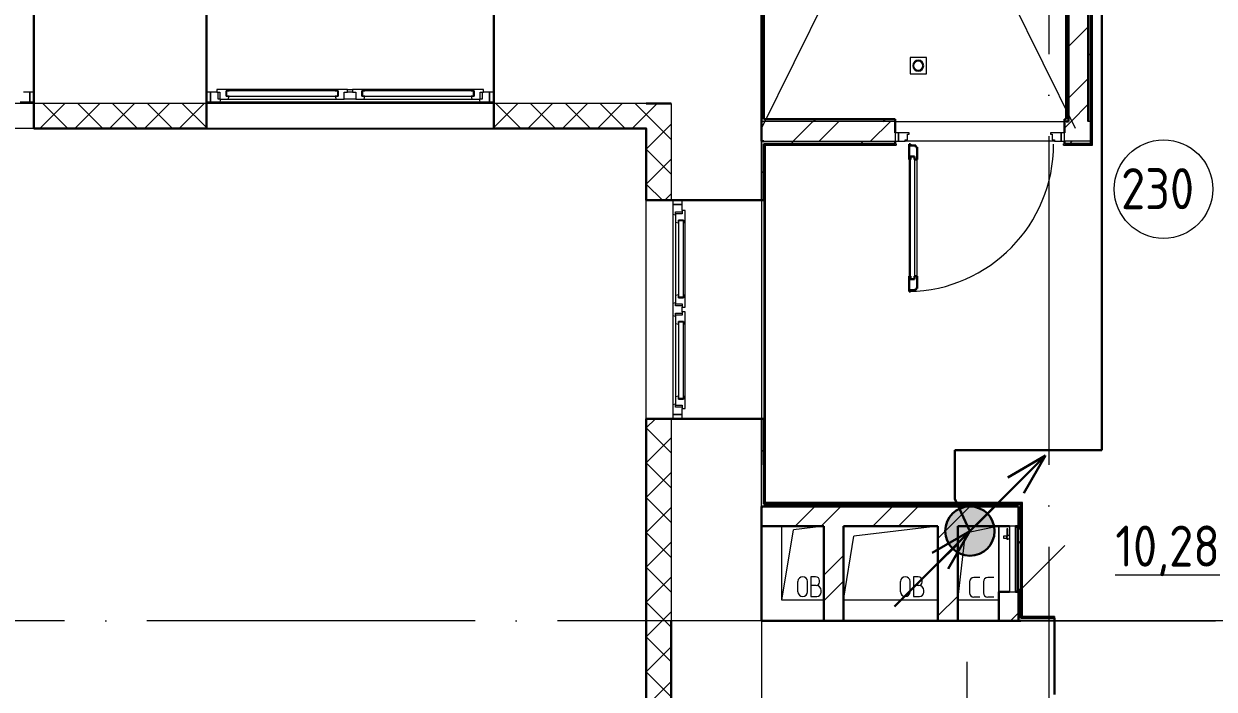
# Model space of a CAD drawing. Header units: millimetres. Extents: x -421858 to 614926, y -468665 to 141641.
# Drawn here: x 126935 to 134183, y 12845 to 16898 of the extents above; entities that cross this region are included whole.
import ezdxf

# ---------------------------------------------------------------- set-up
doc = ezdxf.new("R2010")
doc.units = ezdxf.units.MM
doc.linetypes.add('ADSK_Линия сетки', pattern=[25, 20, -2.5, 0, -2.5])
doc.linetypes.add('ADSK_Сверху', pattern=[450, 300, -150])
for name, color, linetype, lineweight in [('_ Окна', 7, 'Continuous', 9), ('Provodka', 151, 'Continuous', 30), ('Двери', 252, 'Continuous', 9), ('Линии', 252, 'Continuous', 9), ('лс', 5, 'Continuous', 30), ('Марки помещений', 252, 'Continuous', 20), ('Оборудование', 8, 'Continuous', 18), ('Ограждение', 252, 'Continuous', 9), ('Окна', 252, 'Continuous', 9), ('Оси', 252, 'Continuous', 9), ('Перекрытие', 252, 'Continuous', 18), ('Сантехника', 252, 'Continuous', 9), ('Стены внутренние', 7, 'Continuous', 18), ('Стены наружные', 7, 'Continuous', 18), ('Стены штриховка', 252, 'Continuous', 9)]:
    doc.layers.add(name, color=color, linetype=linetype, lineweight=lineweight)
doc.layers.add('Двери открывание', color=7, linetype='Continuous', lineweight=9, true_color=0xc0c0c0)
doc.styles.add('GOST Common_2', font='', dxfattribs={"width": 0.9, "height": 250})
doc.styles.get('GOST Common_2').set_extended_font_data('GOST type B')

# ---------------------------------------------------------------- blocks, each defined once
blk = doc.blocks.new('2 этаж')
at = {"color": 251, "lineweight": 18, "true_color": 0x636466}
for p, q in [((132621, 13387.7), (132667.8, 13795.9)), ((132871, 13837.7), (132667.8, 13795.9)), ((132871, 13837.7), (132871, 13437.7)), ((132692.6, 13499.8), (132692.6, 13432)), ((132755.2, 13525.9), (132718.7, 13525.9)), ((132777.6, 13499.8), (132777.6, 13432)), ((132840.2, 13525.9), (132803.7, 13525.9)), ((132871, 13387.7), (132621, 13387.7)), ((132755.2, 13405.9), (132718.7, 13405.9)), ((132840.2, 13405.9), (132803.7, 13405.9))]:
    blk.add_line(p, q, dxfattribs=at)
for centre, start, end in [((132718.7, 13499.8), 90, 180), ((132803.7, 13499.8), 90, 180), ((132718.7, 13432), 180, 270), ((132803.7, 13432), 180, 270)]:
    blk.add_arc(centre, 26.1, start, end, dxfattribs=at)
at = {"layer": '_ Окна', "color": 251, "lineweight": 18, "true_color": 0x636466}
for p, q in [((126971, 16480.7), (126933, 16480.7)), ((126971, 16422.7), (126971, 16480.7)), ((128108.6, 16480.7), (128071, 16480.7)), ((128071, 16480.7), (128071, 16422.7)), ((128165, 16497.7), (128109, 16497.7)), ((128109, 16497.7), (128109, 16480.7)), ((128109, 16480.7), (128129, 16480.7)), ((128117, 16439.7), (128117, 16480.7)), ((128129, 16480.7), (128129, 16439.7)), ((128166, 16496.7), (128165, 16497.7)), ((128167, 16497.7), (128166, 16496.7)), ((128166, 16456.7), (128166, 16488.7)), ((128166, 16488.7), (128184, 16488.7)), ((128184, 16456.7), (128166, 16456.7)), ((128181.6, 16497.7), (128167, 16497.7)), ((128179.5, 16439.7), (128184, 16456.7)), ((128184, 16488.7), (128181.6, 16497.7)), ((128833.4, 16497.7), (128831, 16488.7)), ((128831, 16488.7), (128849, 16488.7)), ((128849, 16456.7), (128831, 16456.7)), ((128831, 16456.7), (128835.6, 16439.7)), ((128848, 16497.7), (128833.4, 16497.7)), ((128849, 16496.7), (128848, 16497.7)), ((128850, 16497.7), (128849, 16496.7)), ((128849, 16488.7), (128849, 16456.7)), ((128906, 16497.7), (128850, 16497.7)), ((128886, 16439.7), (128886, 16480.7)), ((128886, 16480.7), (128906, 16480.7)), ((128906, 16480.7), (128906, 16497.7)), ((128992, 16497.7), (128936, 16497.7)), ((128936, 16497.7), (128936, 16480.7)), ((128936, 16480.7), (128956, 16480.7)), ((128956, 16480.7), (128956, 16439.7)), ((128993, 16496.7), (128992, 16497.7)), ((128994, 16497.7), (128993, 16496.7)), ((128993, 16456.7), (128993, 16488.7)), ((128993, 16488.7), (129011, 16488.7)), ((129011, 16456.7), (128993, 16456.7)), ((129008.6, 16497.7), (128994, 16497.7)), ((129006.5, 16439.7), (129011, 16456.7)), ((129011, 16488.7), (129008.6, 16497.7)), ((129660.4, 16497.7), (129658, 16488.7)), ((129658, 16488.7), (129676, 16488.7)), ((129676, 16456.7), (129658, 16456.7)), ((129658, 16456.7), (129662.6, 16439.7)), ((129675, 16497.7), (129660.4, 16497.7)), ((129676, 16496.7), (129675, 16497.7)), ((129677, 16497.7), (129676, 16496.7)), ((129676, 16488.7), (129676, 16456.7)), ((129733, 16497.7), (129677, 16497.7)), ((129713, 16439.7), (129713, 16480.7)), ((129713, 16480.7), (129733, 16480.7)), ((129725, 16480.7), (129725, 16439.7)), ((129733, 16480.7), (129733, 16497.7)), ((129771, 16480.7), (129733, 16480.7)), ((129771, 16422.7), (129771, 16480.7)), ((126911.6, 16422.7), (126971, 16422.7)), ((128071, 16422.7), (128130.5, 16422.7)), ((128129, 16439.7), (128117, 16439.7)), ((128129, 16439.7), (128179.5, 16439.7)), ((128130.5, 16422.7), (128135, 16439.7)), ((128835.6, 16439.7), (128886, 16439.7)), ((128956, 16439.7), (129006.5, 16439.7)), ((129662.6, 16439.7), (129713, 16439.7)), ((129707, 16439.7), (129711.6, 16422.7)), ((129711.6, 16422.7), (129771, 16422.7)), ((129725, 16439.7), (129713, 16439.7)), ((130944, 15797.7), (130886, 15797.7)), ((130886, 15797.7), (130886, 15738.3)), ((130886, 15738.3), (130903, 15733.7)), ((130903, 15751.7), (130944, 15751.7)), ((130903, 15739.7), (130903, 15751.7)), ((130944, 15739.7), (130903, 15739.7)), ((130903, 15739.7), (130903, 15689.3)), ((130944, 15759.7), (130944, 15797.7)), ((130961, 15759.7), (130944, 15759.7)), ((130944, 15759.7), (130944, 15739.7)), ((130961, 15703.7), (130961, 15759.7)), ((130903, 15689.3), (130920, 15684.7)), ((130920, 15684.7), (130920, 15702.7)), ((130920, 15702.7), (130952, 15702.7)), ((130952, 15702.7), (130952, 15684.7)), ((130952, 15684.7), (130961, 15687.2)), ((130960, 15702.7), (130961, 15703.7)), ((130961, 15701.7), (130960, 15702.7)), ((130961, 15687.2), (130961, 15701.7)), ((130920, 15247.7), (130903, 15243.2)), ((130903, 15243.2), (130903, 15192.7)), ((130920, 15229.7), (130920, 15247.7)), ((130952, 15229.7), (130920, 15229.7)), ((130961, 15245.3), (130952, 15247.7)), ((130952, 15247.7), (130952, 15229.7)), ((130960, 15229.7), (130961, 15230.7)), ((130961, 15228.7), (130960, 15229.7)), ((130961, 15230.7), (130961, 15245.3)), ((130961, 15172.7), (130961, 15228.7)), ((130903, 15198.7), (130886, 15194.2)), ((130886, 15194.2), (130886, 15121.3)), ((130903, 15192.7), (130944, 15192.7)), ((130903, 15180.7), (130903, 15192.7)), ((130944, 15180.7), (130903, 15180.7)), ((130944, 15192.7), (130944, 15172.7)), ((130944, 15172.7), (130961, 15172.7)), ((130944, 15142.7), (130944, 15172.7)), ((130886, 15121.3), (130903, 15116.7)), ((130903, 15122.7), (130903, 15134.7)), ((130903, 15134.7), (130944, 15134.7)), ((130944, 15122.7), (130903, 15122.7)), ((130903, 15122.7), (130903, 15072.3)), ((130920, 15067.7), (130920, 15085.7)), ((130920, 15085.7), (130952, 15085.7)), ((130961, 15142.7), (130944, 15142.7)), ((130944, 15142.7), (130944, 15122.7)), ((130952, 15085.7), (130952, 15067.7)), ((130960, 15085.7), (130961, 15086.7)), ((130961, 15084.7), (130960, 15085.7)), ((130961, 15086.7), (130961, 15142.7)), ((130961, 15070.2), (130961, 15084.7)), ((130903, 15072.3), (130920, 15067.7)), ((130952, 15067.7), (130961, 15070.2)), ((130903, 14581.7), (130886, 14577.2)), ((130886, 14577.2), (130886, 14517.7)), ((130920, 14630.7), (130903, 14626.2)), ((130903, 14626.2), (130903, 14575.7)), ((130903, 14575.7), (130944, 14575.7)), ((130903, 14563.7), (130903, 14575.7)), ((130920, 14612.7), (130920, 14630.7)), ((130952, 14612.7), (130920, 14612.7)), ((130944, 14575.7), (130944, 14555.7)), ((130961, 14628.3), (130952, 14630.7)), ((130952, 14630.7), (130952, 14612.7)), ((130960, 14612.7), (130961, 14613.7)), ((130961, 14611.7), (130960, 14612.7)), ((130961, 14613.7), (130961, 14628.3)), ((130961, 14555.7), (130961, 14611.7)), ((130886, 14517.7), (130944, 14517.7)), ((130944, 14563.7), (130903, 14563.7)), ((130944, 14555.7), (130961, 14555.7)), ((130944, 14517.7), (130944, 14555.7))]:
    blk.add_line(p, q, dxfattribs=at)
at = {"layer": '_ Окна', "color": 251, "true_color": 0x636466}
for p, q in [((126996, 16480.7), (126971, 16480.7)), ((126971, 16480.7), (126971, 16422.7)), ((128071, 16480.7), (128046, 16480.7)), ((128071, 16422.7), (128071, 16480.7)), ((128169, 16488.7), (128166, 16488.7)), ((128166, 16488.7), (128166, 16456.7)), ((128166, 16456.7), (128169, 16456.7)), ((128846, 16488.7), (128169, 16488.7)), ((128169, 16488.7), (128169, 16456.7)), ((128169, 16456.7), (128169, 16488.7)), ((128169, 16456.7), (128846, 16456.7)), ((128846, 16456.7), (128846, 16488.7)), ((128846, 16488.7), (128846, 16456.7)), ((128849, 16488.7), (128846, 16488.7)), ((128846, 16456.7), (128849, 16456.7)), ((128849, 16456.7), (128849, 16488.7)), ((128996, 16488.7), (128993, 16488.7)), ((128993, 16488.7), (128993, 16456.7)), ((128993, 16456.7), (128996, 16456.7)), ((129673, 16488.7), (128996, 16488.7)), ((128996, 16488.7), (128996, 16456.7)), ((128996, 16456.7), (128996, 16488.7)), ((128996, 16456.7), (129673, 16456.7)), ((129673, 16456.7), (129673, 16488.7)), ((129673, 16488.7), (129673, 16456.7)), ((129676, 16488.7), (129673, 16488.7)), ((129673, 16456.7), (129676, 16456.7)), ((129676, 16456.7), (129676, 16488.7)), ((129796, 16480.7), (129771, 16480.7)), ((129771, 16480.7), (129771, 16422.7)), ((126971, 16422.7), (126996, 16422.7)), ((128046, 16422.7), (128071, 16422.7)), ((129771, 16422.7), (129796, 16422.7)), ((130886, 15822.7), (130886, 15797.7)), ((130944, 15797.7), (130944, 15822.7)), ((130886, 15797.7), (130944, 15797.7)), ((130952, 15702.7), (130920, 15702.7)), ((130920, 15702.7), (130920, 15699.7)), ((130920, 15699.7), (130920, 15232.7)), ((130952, 15699.7), (130920, 15699.7)), ((130920, 15699.7), (130952, 15699.7)), ((130952, 15699.7), (130952, 15702.7)), ((130952, 15232.7), (130952, 15699.7)), ((130920, 15232.7), (130952, 15232.7)), ((130952, 15232.7), (130920, 15232.7)), ((130920, 15232.7), (130920, 15229.7)), ((130920, 15229.7), (130952, 15229.7)), ((130952, 15229.7), (130952, 15232.7)), ((130952, 15085.7), (130920, 15085.7)), ((130920, 15085.7), (130920, 15082.7)), ((130920, 15082.7), (130920, 14615.7)), ((130952, 15082.7), (130920, 15082.7)), ((130920, 15082.7), (130952, 15082.7)), ((130952, 15082.7), (130952, 15085.7)), ((130952, 14615.7), (130952, 15082.7)), ((130920, 14615.7), (130952, 14615.7)), ((130952, 14615.7), (130920, 14615.7)), ((130920, 14615.7), (130920, 14612.7)), ((130920, 14612.7), (130952, 14612.7)), ((130952, 14612.7), (130952, 14615.7)), ((130944, 14517.7), (130886, 14517.7)), ((130886, 14517.7), (130886, 14492.7)), ((130944, 14492.7), (130944, 14517.7))]:
    blk.add_line(p, q, dxfattribs=at)
at = {"layer": 'Двери', "color": 251, "true_color": 0x636466}
for p, q in [((132241, 16232.7), (132241, 16182.7)), ((132261, 16232.7), (132241, 16232.7)), ((132241, 16182.7), (132261, 16182.7)), ((132261, 16182.7), (132261, 16232.7)), ((132325, 16232.7), (132261, 16232.7)), ((132261, 16232.7), (132261, 16182.7)), ((132261, 16182.7), (132302, 16182.7)), ((132302, 16182.7), (132302, 16190.7)), ((132302, 16190.7), (132316, 16190.7)), ((132316, 16190.7), (132316, 16224.7)), ((132316, 16224.7), (132325, 16224.7)), ((132325, 16224.7), (132325, 16232.7)), ((133251, 16232.7), (133187, 16232.7)), ((133187, 16232.7), (133187, 16224.7)), ((133187, 16224.7), (133196, 16224.7)), ((133196, 16224.7), (133196, 16190.7)), ((133196, 16190.7), (133210, 16190.7)), ((133210, 16190.7), (133210, 16182.7)), ((133210, 16182.7), (133251, 16182.7)), ((133271, 16232.7), (133251, 16232.7)), ((133251, 16232.7), (133251, 16182.7)), ((133251, 16182.7), (133251, 16232.7)), ((133251, 16182.7), (133271, 16182.7)), ((133271, 16182.7), (133271, 16232.7)), ((132325, 16070.7), (132325, 15360.7)), ((132334, 16088.7), (132358, 16088.7)), ((132334, 15342.7), (132334, 16088.7)), ((132358, 16088.7), (132358, 15342.7)), ((132375, 15360.7), (132375, 16070.7)), ((132358, 15342.7), (132334, 15342.7))]:
    blk.add_line(p, q, dxfattribs=at)
at = {"layer": 'Двери', "color": 251, "lineweight": 30, "true_color": 0x636466}
for p, q in [((132333, 16164.7), (132325, 16164.7)), ((132325, 16164.7), (132325, 16070.7)), ((132333, 16155.7), (132333, 16164.7)), ((132367, 16155.7), (132333, 16155.7)), ((132367, 16146.7), (132367, 16155.7)), ((132375, 16146.7), (132367, 16146.7)), ((132375, 16070.7), (132375, 16146.7)), ((132334, 16070.7), (132325, 16070.7)), ((132334, 16088.7), (132334, 16070.7)), ((132358, 16088.7), (132334, 16088.7)), ((132358, 16070.7), (132358, 16088.7)), ((132375, 16070.7), (132358, 16070.7)), ((132325, 15360.7), (132325, 15266.7)), ((132334, 15360.7), (132325, 15360.7)), ((132334, 15342.7), (132334, 15360.7)), ((132358, 15342.7), (132334, 15342.7)), ((132358, 15360.7), (132358, 15342.7)), ((132375, 15360.7), (132358, 15360.7)), ((132375, 15284.7), (132375, 15360.7)), ((132325, 15266.7), (132333, 15266.7)), ((132333, 15266.7), (132333, 15275.7)), ((132333, 15275.7), (132367, 15275.7)), ((132367, 15275.7), (132367, 15284.7)), ((132367, 15284.7), (132375, 15284.7))]:
    blk.add_line(p, q, dxfattribs=at)
at = {"layer": 'Двери открывание', "color": 251, "true_color": 0x636466}
blk.add_arc((132307, 16164.7), 898, 271.14854, 0, dxfattribs=at)
at = {"layer": 'Линии', "color": 251, "linetype": 'ADSK_Сверху', "ltscale": 100, "true_color": 0x636466}
for p, q in [((132056.6, 17536.8), (131426, 16262.7)), ((132705.9, 17536.8), (133336, 16262.7))]:
    blk.add_line(p, q, dxfattribs=at)
at = {"layer": 'Линии', "color": 251, "lineweight": 18, "ltscale": 100, "true_color": 0x636466}
for p, q in [((131551, 13387.7), (131551, 13837.7)), ((131551, 13387.7), (131620.6, 13816)), ((131806, 13837.7), (131620.6, 13816)), ((131926, 13387.7), (131989.3, 13777.7)), ((132501, 13837.7), (131989.3, 13777.7)), ((131648.5, 13439), (131648.5, 13501.6)), ((131705.8, 13439), (131705.8, 13501.6)), ((131756, 13530.3), (131726, 13530.3)), ((131726, 13530.3), (131726, 13410.3)), ((131779.3, 13496.9), (131779.3, 13506.9)), ((132273.5, 13439), (132273.5, 13501.6)), ((132330.9, 13439), (132330.9, 13501.6)), ((132381, 13530.3), (132351, 13530.3)), ((132351, 13530.3), (132351, 13410.3)), ((132404.4, 13496.9), (132404.4, 13506.9)), ((131759.3, 13476.9), (131726, 13476.9)), ((131726, 13410.3), (131762.7, 13410.3)), ((131789.3, 13436.9), (131789.3, 13446.9)), ((132384.4, 13476.9), (132351, 13476.9)), ((132351, 13410.3), (132387.7, 13410.3)), ((132414.4, 13436.9), (132414.4, 13446.9)), ((131806, 13387.7), (131551, 13387.7)), ((132501, 13387.7), (131926, 13387.7)), ((132676, 13012.7), (132676, -2547.3))]:
    blk.add_line(p, q, dxfattribs=at)
at = {"layer": 'Линии', "color": 251, "lineweight": 18, "true_color": 0x636466}
for centre, radius, start, end in [((131677.1, 13501.6), 28.7, 0, 180), ((131756, 13506.9), 23.3, 0, 90), ((131759.3, 13496.9), 20, 270, 0), ((132302.2, 13501.6), 28.7, 0, 180), ((132381, 13506.9), 23.3, 0, 90), ((132384.4, 13496.9), 20, 270, 0), ((131677.1, 13439), 28.7, 180, 0), ((131759.3, 13446.9), 30, 0, 90), ((131762.7, 13436.9), 26.7, 270, 0), ((132302.2, 13439), 28.7, 180, 0), ((132384.4, 13446.9), 30, 0, 90), ((132387.7, 13436.9), 26.7, 270, 0)]:
    blk.add_arc(centre, radius, start, end, dxfattribs=at)
at = {"layer": 'Марки помещений', "color": 251, "true_color": 0x636466}
blk.add_circle((133874.6, 15890.9), 300, dxfattribs=at)
at = {"layer": 'Оборудование', "color": 251, "true_color": 0x636466}
for p, q in [((132918.2, 13777.4), (132900.7, 13777.4)), ((132900.7, 13777.4), (132900.7, 13765.1)), ((132920.1, 13779.3), (132918.2, 13777.4)), ((132918.2, 13777.4), (132918.2, 13765.1)), ((132936, 13780.9), (132920.1, 13780.9)), ((132920.1, 13780.9), (132920.1, 13761.6)), ((132920.6, 13821.9), (132920.6, 13776.1)), ((132925.6, 13821.9), (132920.6, 13821.9)), ((132925.6, 13776.1), (132925.6, 13821.9)), ((132972.4, 13837.7), (132936, 13837.7)), ((132936, 13837.7), (132936, 13437.7)), ((132973.3, 13438.7), (132973.3, 13836.8)), ((132983.1, 13830.7), (132973.3, 13830.7)), ((132984, 13445.7), (132984, 13829.8)), ((132991, 13818.7), (132985.5, 13818.7)), ((132991, 13456.7), (132991, 13818.7)), ((132900.7, 13765.1), (132918.2, 13765.1)), ((132918.2, 13765.1), (132920.1, 13763.2)), ((132920.1, 13761.6), (132936, 13761.6)), ((132920.6, 13766.4), (132920.6, 13758.2)), ((132920.6, 13758.2), (132925.6, 13758.2)), ((132925.6, 13758.2), (132925.6, 13766.4)), ((132991, 13437.7), (133273.8, 13720.6)), ((132936, 13437.7), (132972.4, 13437.7)), ((132973.3, 13444.7), (132983.1, 13444.7)), ((132985.5, 13456.7), (132991, 13456.7))]:
    blk.add_line(p, q, dxfattribs=at)
for points, knots in [([(132973.3, 13836.8), (132973.3, 13836.9), (132973.3, 13837), (132973.2, 13837.2), (132973.2, 13837.3), (132973, 13837.5), (132972.9, 13837.6), (132972.6, 13837.7), (132972.5, 13837.7), (132972.4, 13837.7)], [0, 0, 0, 0, 0.166667, 0.25, 0.333333, 0.5, 0.666667, 0.833333, 1, 1, 1, 1]), ([(132984, 13829.8), (132984, 13829.9), (132984, 13830), (132983.9, 13830.2), (132983.9, 13830.3), (132983.8, 13830.4), (132983.7, 13830.5), (132983.5, 13830.6), (132983.3, 13830.7), (132983.1, 13830.7), (132983.1, 13830.7)], [0, 0, 0, 0, 0.166667, 0.25, 0.333333, 0.416667, 0.541667, 0.666667, 0.833333, 1, 1, 1, 1]), ([(132985.5, 13818.7), (132985.4, 13818.7), (132985.2, 13818.8), (132985, 13818.9), (132984.8, 13818.9), (132984.6, 13819.1), (132984.5, 13819.2), (132984.3, 13819.3), (132984.2, 13819.5), (132984.1, 13819.7), (132984, 13819.9), (132984, 13820.1), (132984, 13820.3)], [0, 0, 0, 0, 0.166667, 0.25, 0.333333, 0.416667, 0.5, 0.583333, 0.666667, 0.75, 0.833333, 1, 1, 1, 1]), ([(132972.4, 13437.7), (132972.5, 13437.7), (132972.6, 13437.8), (132972.9, 13437.9), (132973, 13438), (132973.2, 13438.2), (132973.2, 13438.3), (132973.3, 13438.5), (132973.3, 13438.6), (132973.3, 13438.7)], [-1, -1, -1, -1, -0.833333, -0.666667, -0.5, -0.333333, -0.25, -0.166667, 0, 0, 0, 0]), ([(132983.1, 13444.7), (132983.1, 13444.7), (132983.3, 13444.8), (132983.5, 13444.9), (132983.7, 13445), (132983.8, 13445.1), (132983.9, 13445.2), (132983.9, 13445.3), (132984, 13445.5), (132984, 13445.6), (132984, 13445.7)], [-1, -1, -1, -1, -0.833333, -0.666667, -0.541667, -0.416667, -0.333333, -0.25, -0.166667, 0, 0, 0, 0]), ([(132984, 13455.2), (132984, 13455.3), (132984, 13455.5), (132984.1, 13455.8), (132984.2, 13456), (132984.3, 13456.1), (132984.5, 13456.3), (132984.6, 13456.4), (132984.8, 13456.5), (132985, 13456.6), (132985.2, 13456.7), (132985.4, 13456.7), (132985.5, 13456.7)], [-1, -1, -1, -1, -0.833333, -0.75, -0.666667, -0.583333, -0.5, -0.416667, -0.333333, -0.25, -0.166667, 0, 0, 0, 0])]:
    blk.add_open_spline(points, degree=3, knots=knots, dxfattribs=at)
at = {"layer": 'Ограждение', "color": 251, "true_color": 0x636466}
for p, q in [((133441, 16157.7), (133441, 18962.7)), ((131451, 16157.7), (131441, 16167.7)), ((132246, 16167.7), (132241, 16167.7)), ((132246, 16167.7), (132246, 16157.7)), ((133266, 16157.7), (133266, 16167.7)), ((133271, 16167.7), (133266, 16167.7)), ((133431, 16167.7), (133441, 16157.7)), ((131451, 13982.7), (131451, 16157.7)), ((131451, 16157.7), (132246, 16157.7)), ((133266, 16157.7), (133441, 16157.7)), ((131451, 13982.7), (131441, 13972.7)), ((133016, 13982.7), (131451, 13982.7)), ((133016, 13982.7), (133006, 13972.7)), ((133016, 13287.7), (133016, 13982.7)), ((133006, 13277.7), (133016, 13287.7)), ((133211, 13287.7), (133016, 13287.7)), ((133211, 13287.7), (133211, 13277.7))]:
    blk.add_line(p, q, dxfattribs=at)
at = {"layer": 'Окна', "color": 251, "true_color": 0x636466}
for p, q in [((128167, 16497.7), (128165, 16497.7)), ((128833.4, 16497.7), (128181.6, 16497.7)), ((128850, 16497.7), (128848, 16497.7)), ((128906, 16497.7), (128936, 16497.7)), ((128936, 16480.7), (128906, 16480.7)), ((128994, 16497.7), (128992, 16497.7)), ((129660.4, 16497.7), (129008.6, 16497.7)), ((129677, 16497.7), (129675, 16497.7)), ((128130.5, 16422.7), (129711.6, 16422.7)), ((128179.5, 16439.7), (128835.6, 16439.7)), ((128956, 16439.7), (128886, 16439.7)), ((129006.5, 16439.7), (129662.6, 16439.7)), ((130886, 15738.3), (130886, 15194.2)), ((130903, 15689.3), (130903, 15243.2)), ((130961, 15701.7), (130961, 15703.7)), ((130961, 15245.3), (130961, 15687.2)), ((130961, 15228.7), (130961, 15230.7)), ((130886, 15121.3), (130886, 14577.2)), ((130961, 15084.7), (130961, 15086.7)), ((130903, 15072.3), (130903, 14626.2)), ((130961, 14628.3), (130961, 15070.2)), ((130961, 14611.7), (130961, 14613.7))]:
    blk.add_line(p, q, dxfattribs=at)
at = {"layer": 'Оси', "color": 251, "linetype": 'ADSK_Линия сетки', "ltscale": 100, "true_color": 0x636466}
for p, q in [((131426, 33713.4), (131426, -32263.4)), ((133176, 33713.4), (133176, -32263.4)), ((139683.5, 13262.7), (93565.9, 13262.7))]:
    blk.add_line(p, q, dxfattribs=at)
at = {"layer": 'Перекрытие', "color": 251, "ltscale": 100, "true_color": 0x636466}
for p, q in [((131551, 13387.7), (131551, 13837.7)), ((131806, 13387.7), (131551, 13387.7)), ((132501, 13387.7), (131926, 13387.7)), ((132871, 13387.7), (132621, 13387.7))]:
    blk.add_line(p, q, dxfattribs=at)
at = {"layer": 'Сантехника', "color": 251, "true_color": 0x636466}
for p, q in [((132331, 16692.7), (132331, 16592.7)), ((132431, 16692.7), (132331, 16692.7)), ((132431, 16592.7), (132431, 16692.7)), ((132331, 16592.7), (132431, 16592.7))]:
    blk.add_line(p, q, dxfattribs=at)
for radius, start, end in [(33.3, 0, 180), (33.3, 180, 0), (28.3, 0, 180), (28.3, 180, 0)]:
    blk.add_arc((132381, 16642.7), radius, start, end, dxfattribs=at)
at = {"layer": 'Стены внутренние', "color": 251, "lineweight": 30, "true_color": 0x636466}
for p, q in [((126996, 16962.7), (126996, 16260.7)), ((128046, 16962.7), (128046, 16260.7)), ((129796, 16962.7), (129796, 16260.7)), ((130876, 16412.7), (130724, 16412.7)), ((126996, 16260.7), (128046, 16260.7)), ((130724, 16260.7), (129796, 16260.7)), ((130724, 15822.7), (130724, 16260.7)), ((131426, 15822.7), (130724, 15822.7)), ((131426, 14492.7), (130724, 14492.7)), ((130724, 14492.7), (130724, 12560.7)), ((131426, 13262.7), (131426, 13837.7)), ((130876, 12712.7), (130876, 13262.7)), ((131806, 13262.7), (131426, 13262.7)), ((132501, 13262.7), (131926, 13262.7)), ((132871, 13262.7), (132621, 13262.7)), ((133211, 12812.7), (133211, 13262.7))]:
    blk.add_line(p, q, dxfattribs=at)
at = {"layer": 'Стены внутренние', "color": 251, "true_color": 0x636466}
for p, q in [((130724, 16412.7), (122431, 16412.7)), ((130876, 16412.7), (130876, 15822.7)), ((126996, 16260.7), (125246, 16260.7)), ((129796, 16260.7), (128046, 16260.7)), ((131426, 15822.7), (131426, 16182.7)), ((130724, 14492.7), (130724, 15822.7)), ((130876, 14492.7), (130876, 13262.7)), ((131426, 13957.7), (131426, 14492.7)), ((133006, 13262.7), (134191, 13262.7))]:
    blk.add_line(p, q, dxfattribs=at)
at = {"layer": 'Стены внутренние', "color": 251, "linetype": 'Continuous', "lineweight": 9, "true_color": 0x636466}
for p, q in [((127034.8, 16262.7), (127184.8, 16412.7)), ((127200.6, 16262.7), (127050.6, 16412.7)), ((127246.9, 16262.7), (127396.9, 16412.7)), ((127412.7, 16262.7), (127262.7, 16412.7)), ((127459, 16262.7), (127609, 16412.7)), ((127624.9, 16262.7), (127474.9, 16412.7)), ((127671.2, 16262.7), (127821.2, 16412.7)), ((127837, 16262.7), (127687, 16412.7)), ((127883.3, 16262.7), (128033.3, 16412.7)), ((128044, 16267.9), (127899.1, 16412.7)), ((129798, 16268.3), (129942.5, 16412.7)), ((129958.3, 16262.7), (129808.3, 16412.7)), ((130004.6, 16262.7), (130154.6, 16412.7)), ((130170.4, 16262.7), (130020.4, 16412.7)), ((130216.8, 16262.7), (130366.8, 16412.7)), ((130382.6, 16262.7), (130232.6, 16412.7)), ((130428.9, 16262.7), (130578.9, 16412.7)), ((130594.7, 16262.7), (130444.7, 16412.7)), ((130726, 16343.6), (130656.8, 16412.7)), ((130726, 16347.7), (130791, 16412.7)), ((130876, 16405.7), (130869, 16412.7)), ((128046, 16314.6), (128044, 16318.1)), ((130641, 16262.7), (130726, 16347.7)), ((130876, 16193.6), (130726, 16343.6)), ((126998, 16301), (126996, 16304.5)), ((127750.6, 16262.7), (127749.5, 16260.7)), ((129954.2, 16260.7), (129953, 16262.7)), ((130566.3, 16262.7), (130565.1, 16260.7)), ((130726, 16135.6), (130876, 16285.6)), ((130876, 15981.5), (130726, 16131.5)), ((130726, 15923.5), (130876, 16073.5)), ((130822.6, 15822.7), (130726, 15919.3)), ((130837.4, 15822.7), (130876, 15861.3)), ((130726, 14438.5), (130778.2, 14490.7)), ((130876, 14284.4), (130726, 14434.4)), ((130726, 14226.4), (130876, 14376.4)), ((130876, 14072.3), (130726, 14222.3)), ((130726, 14014.3), (130876, 14164.3)), ((130876, 13860.1), (130726, 14010.1)), ((130726, 13802.1), (130876, 13952.1)), ((130876, 13648), (130726, 13798)), ((130726, 13590), (130876, 13740)), ((130876, 13435.9), (130726, 13585.9)), ((130726, 13377.9), (130876, 13527.9)), ((130876, 13223.7), (130726, 13373.7)), ((130726, 13165.7), (130876, 13315.7)), ((130876, 13011.6), (130726, 13161.6)), ((130726, 12953.6), (130876, 13103.6)), ((130876, 12799.5), (130726, 12949.5)), ((130726, 12881.8), (130724, 12878.4)), ((130726, 12741.5), (130876, 12891.5))]:
    blk.add_line(p, q, dxfattribs=at)
at = {"layer": 'Стены наружные', "color": 251, "lineweight": 30, "true_color": 0x636466}
for p, q in [((133416, 18662.7), (133416, 16302.7)), ((133431, 16167.7), (133431, 18662.7)), ((131426, 16182.7), (131426, 18047.7)), ((131441, 17952.7), (131441, 16317.7)), ((133281, 16317.7), (133281, 17952.7)), ((133296, 16302.7), (133296, 17967.7)), ((132241, 16317.7), (131441, 16317.7)), ((132241, 16317.7), (132241, 16232.7)), ((133271, 16317.7), (133271, 16232.7)), ((133281, 16317.7), (133271, 16317.7)), ((133281, 16302.7), (133296, 16302.7)), ((131426, 16182.7), (131441, 16182.7)), ((131441, 16167.7), (131441, 15822.7)), ((131441, 16167.7), (132241, 16167.7)), ((132241, 16182.7), (132241, 16167.7)), ((133271, 16182.7), (133271, 16167.7)), ((133271, 16167.7), (133431, 16167.7)), ((131426, 15822.7), (131441, 15822.7)), ((131426, 14492.7), (131441, 14492.7)), ((131441, 13972.7), (131441, 14492.7)), ((131426, 13957.7), (132991, 13957.7)), ((131426, 13837.7), (131426, 13957.7)), ((131441, 13972.7), (133006, 13972.7)), ((132991, 13818.7), (132991, 13957.7)), ((133006, 13972.7), (133006, 13277.7)), ((131806, 13837.7), (131426, 13837.7)), ((131806, 13262.7), (131806, 13837.7)), ((132501, 13837.7), (131926, 13837.7)), ((131926, 13837.7), (131926, 13262.7)), ((132501, 13262.7), (132501, 13837.7)), ((132936, 13837.7), (132621, 13837.7)), ((132621, 13837.7), (132621, 13262.7)), ((132972.6, 13837.7), (132991, 13837.7)), ((132871, 13262.7), (132871, 13437.7)), ((132871, 13437.7), (132936, 13437.7)), ((132972.6, 13437.7), (132991, 13437.7)), ((132991, 13262.7), (132991, 13456.7)), ((133211, 13277.7), (133006, 13277.7)), ((133211, 13262.7), (133211, 13277.7)), ((131806, 13262.7), (131926, 13262.7)), ((132501, 13262.7), (132621, 13262.7)), ((132871, 13262.7), (133006, 13262.7))]:
    blk.add_line(p, q, dxfattribs=at)
at = {"layer": 'Стены наружные', "color": 251, "linetype": 'Continuous', "lineweight": 9, "true_color": 0x636466}
for p, q in [((131426, 16835.6), (131441, 16850.6)), ((133296, 16759.1), (133416, 16879.1)), ((133416, 16704.3), (133431, 16719.3)), ((133281, 16569.3), (133296, 16584.3)), ((133296, 16444.8), (133416, 16564.8)), ((131426, 16411.3), (131441, 16426.3)), ((133311.1, 16302.7), (133416, 16407.6)), ((131741.7, 16302.7), (131756.7, 16317.7)), ((132166, 16302.7), (132181, 16317.7)), ((131619.6, 16182.7), (131739.6, 16302.7)), ((131776.7, 16182.7), (131896.7, 16302.7)), ((132091, 16182.7), (132211, 16302.7)), ((133271, 16262.6), (133311.1, 16302.7)), ((131606.7, 16167.7), (131621.7, 16182.7)), ((132031, 16167.7), (132046, 16182.7)), ((133303.7, 16167.7), (133318.7, 16182.7)), ((131426, 15987.1), (131441, 16002.1)), ((131426, 14290), (131441, 14305)), ((131426, 13946.2), (131437.6, 13957.7)), ((131518, 13957.7), (131533, 13972.7)), ((131631.9, 13837.7), (131751.9, 13957.7)), ((131789, 13837.7), (131909, 13957.7)), ((131942.3, 13957.7), (131957.3, 13972.7)), ((132103.3, 13837.7), (132223.3, 13957.7)), ((132260.5, 13837.7), (132380.5, 13957.7)), ((132366.5, 13957.7), (132381.5, 13972.7)), ((132574.8, 13837.7), (132694.8, 13957.7)), ((132732, 13837.7), (132852, 13957.7)), ((132790.8, 13957.7), (132805.8, 13972.7)), ((132501, 13763.9), (132574.8, 13837.7)), ((132501, 13606.8), (132621, 13726.8)), ((132991, 13733.7), (133006, 13748.7)), ((131806, 13540.4), (131926, 13660.4)), ((131806, 13383.3), (131926, 13503.3)), ((132501, 13292.5), (132621, 13412.5)), ((132942.7, 13262.7), (132991, 13311)), ((132991, 13309.4), (133006, 13324.4))]:
    blk.add_line(p, q, dxfattribs=at)
at = {"layer": 'Стены наружные', "color": 251, "true_color": 0x636466}
for p, q in [((127501, 16255.7), (127501, 16260.7)), ((130341, 16255.7), (127501, 16255.7)), ((128046, 16260.7), (129796, 16260.7)), ((128046, 16260.7), (128046, 16255.7)), ((129796, 16255.7), (129796, 16260.7)), ((130341, 16260.7), (130341, 16255.7)), ((132241, 16302.7), (133271, 16302.7)), ((133210, 16182.7), (132302, 16182.7)), ((131441, 15822.7), (131441, 14492.7)), ((132871, 13437.7), (132871, 13837.7))]:
    blk.add_line(p, q, dxfattribs=at)
at = {"layer": 'Стены штриховка', "color": 251, "true_color": 0x636466}
for p, q in [((126998, 16336.7), (126996, 16336.7)), ((126998, 16262.7), (126998, 16336.7)), ((128046, 16336.7), (128044, 16336.7)), ((128044, 16336.7), (128044, 16262.7)), ((129798, 16336.7), (129796, 16336.7)), ((129798, 16262.7), (129798, 16336.7)), ((128044, 16262.7), (126998, 16262.7)), ((130726, 16262.7), (129798, 16262.7)), ((130724, 16260.7), (130724, 16262.7)), ((130726, 15824.7), (130726, 16262.7)), ((132241, 16302.7), (131426, 16302.7)), ((133281, 16302.7), (133271, 16302.7)), ((133431, 16302.7), (133416, 16302.7)), ((131441, 16182.7), (132241, 16182.7)), ((133431, 16182.7), (133271, 16182.7)), ((130800, 15824.7), (130726, 15824.7)), ((130800, 15822.7), (130800, 15824.7)), ((130726, 14490.7), (130800, 14490.7)), ((130726, 12560.7), (130726, 14490.7)), ((130800, 14490.7), (130800, 14492.7))]:
    blk.add_line(p, q, dxfattribs=at)
at = {"layer": 'Марки помещений', "color": 251, "true_color": 0x636466, "style": 'GOST Common_2', "width": 0.9}
for s, p in [('230', (133615.9, 15768.7)), ('%%U10,28', (133580.9, 13591.9))]:
    blk.add_text(s, height=250, dxfattribs=at).set_placement(p)
blk = doc.blocks.new('*U403')
at = {"layer": 'Provodka'}
h = blk.add_hatch(color=256, dxfattribs=at)
h.paths.add_polyline_path([(150, 0, 0.198912), (106.1, 106.1), (0, 0), (-75, -129.9, 0.57735)])
h.paths.add_polyline_path([(0, 0), (-106.1, -106.1, 0.065543), (-75, -129.9)])
h.paths.add_polyline_path([(0, 0), (-129.9, -75, 0.065543), (-106.1, -106.1)])
h.paths.add_polyline_path([(106.1, 106.1, 0.668179), (-150, 0, 0.131652), (-129.9, -75), (0, 0)])
at = {"layer": 'Provodka', "color": 1}
for p, q in [((0, 0), (459.6, 459.6)), ((459.6, 459.6), (230.4, 327.3)), ((459.6, 459.6), (327.3, 230.4)), ((-459.6, -459.6), (0, 0)), ((0, 0), (-229.3, -132.4)), ((0, 0), (-132.4, -229.3))]:
    blk.add_line(p, q, dxfattribs=at)
at = {"layer": 'Provodka'}
blk.add_circle((0, 0), 150, dxfattribs=at)

msp = doc.modelspace()

# ---------------------------------------------------------------- linework, layer by layer
at = {"layer": 'лс', "color": 11, "linetype": 'Continuous', "ltscale": 100, "transparency": 33554687}
for p, q in [((133499.5, 14301.1), (133499.5, 22388.2)), ((132603.7, 14004.5), (132603.7, 14301.1)), ((132603.7, 14301.1), (133499.5, 14301.1)), ((132695.5, 13808.4), (132603.7, 14004.5))]:
    msp.add_line(p, q, dxfattribs=at)

# ---------------------------------------------------------------- block references
for name, p in [('2 этаж', (0, 0)), ('*U403', (132695.5, 13808.4))]:
    msp.add_blockref(name, p)

doc.saveas('drawing.dxf')
